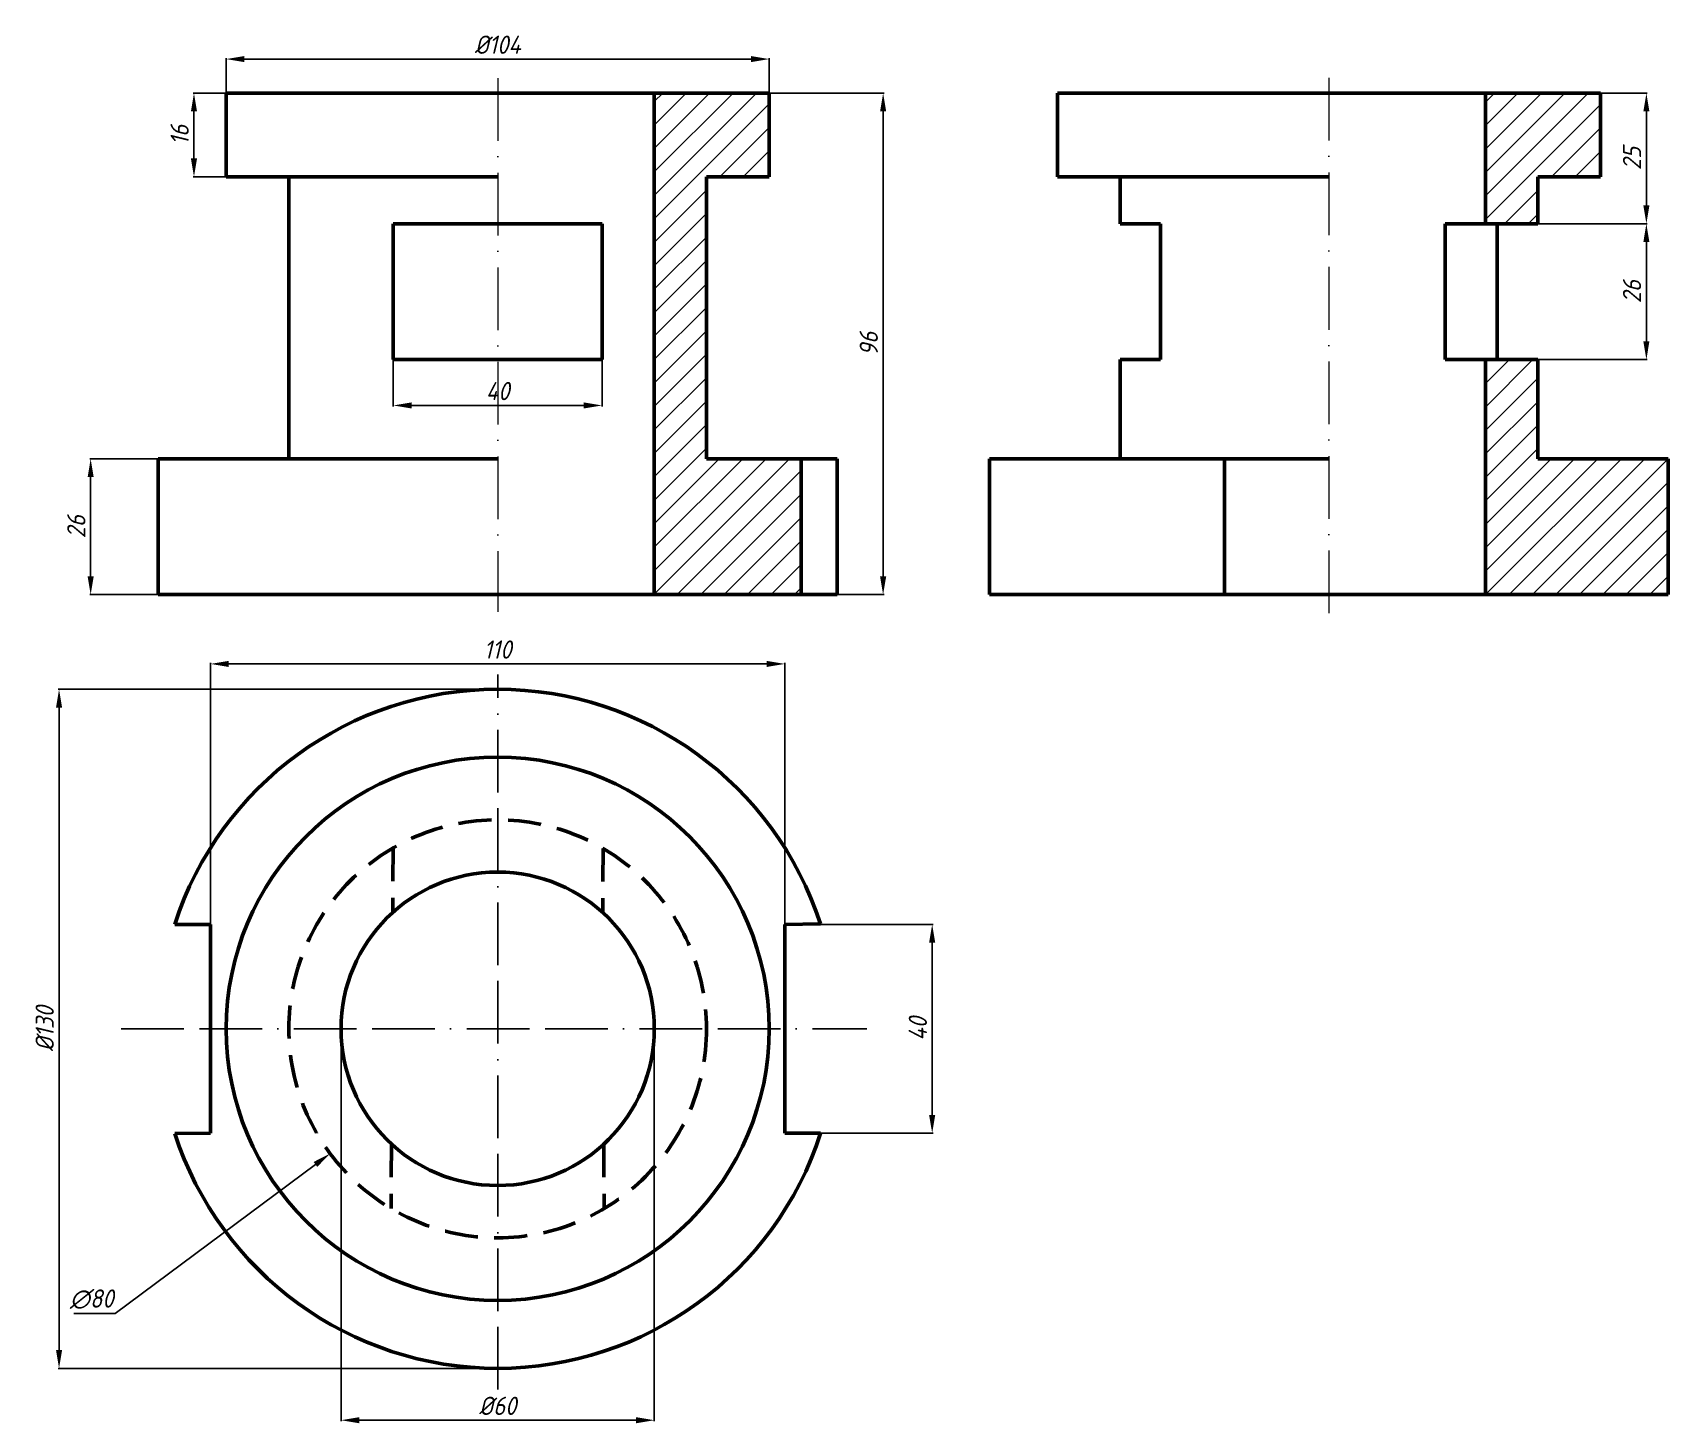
# Model space of a CAD drawing. Header units: millimetres. Extents: x 0 to 1653, y 0 to 1513.
# Drawn here: x 226.1 to 539.3, y 1246.9 to 1513.1 of the extents above; entities that cross this region are included whole.
import ezdxf

# ---------------------------------------------------------------- set-up
doc = ezdxf.new("R2010")
doc.units = ezdxf.units.MM
for name, pattern in [('ACAD_ISO10W100', [18, 12, -3, 0, -3]), ('ACAD_ISO11W100', [33, 12, -3, 12, -3, 0, -3]), ('штриховая2', [9.525, 6.35, -3.175])]:
    doc.linetypes.add(name, pattern=pattern)
doc.styles.get("Standard").update_dxf_attribs({"font": 'isocpeui.ttf', "width": 0.9})
doc.dimstyles.get("Standard").update_dxf_attribs({"dimtxt": 3.5, "dimasz": 3.5, "dimexe": 0.18, "dimexo": 0.0625, "dimgap": 1, "dimtad": 1, "dimtoh": 1, "dimdec": 0, "dimzin": 0, "dimdsep": 46, "dimtxsty": 'Standard', "dimcen": 2.5, "dimadec": 0, "dimazin": 0, "dimtfac": 1, "dimtdec": 0, "dimtofl": 0, "dimtmove": 0, "dimatfit": 3, "dimfxl": 1, "dimtolj": 1, "dimtzin": 0, "dimarcsym": 0})

# ---------------------------------------------------------------- blocks, each defined once
blk = doc.blocks.new('*D48')
at = {"color": 0, "lineweight": -2, "transparency": 16777216}
for p, q in [((312.65, 1322.39), (317.65, 1322.39)), ((315.15, 1319.89), (315.15, 1324.89)), ((241.88, 1267.89), (280.25, 1296.43)), ((233.95, 1267.89), (241.88, 1267.89))]:
    blk.add_line(p, q, dxfattribs=at)
at = {"color": 0, "lineweight": 15, "transparency": 16777216}
blk.add_solid([(279.9, 1296.9), (280.6, 1295.96), (283.06, 1298.52)], dxfattribs=at)
at = {"layer": 'DEFPOINTS', "color": 0, "lineweight": 15, "transparency": 16777216}
for p in [(347.25, 1346.27), (283.06, 1298.52)]:
    blk.add_point(p, dxfattribs=at)
at = {"color": 0, "transparency": 16777216, "insert": (237.41, 1270.64), "char_height": 3.5, "attachment_point": 5}
blk.add_mtext('\\A1;∅80', dxfattribs=at)
blk = doc.blocks.new('*D49')
at = {"color": 0, "lineweight": -2, "transparency": 16777216}
for p, q in [((370.21, 1342.39), (398.55, 1342.39)), ((398.37, 1338.89), (398.37, 1305.89)), ((370.28, 1302.39), (398.55, 1302.39))]:
    blk.add_line(p, q, dxfattribs=at)
at = {"color": 0, "lineweight": 15, "transparency": 16777216}
for points in [[(397.78, 1338.89), (398.95, 1338.89), (398.37, 1342.39)], [(397.78, 1305.89), (398.95, 1305.89), (398.37, 1302.39)]]:
    blk.add_solid(points, dxfattribs=at)
at = {"layer": 'DEFPOINTS', "color": 0, "lineweight": 15, "transparency": 16777216}
for p in [(370.15, 1342.39), (370.21, 1302.39), (398.37, 1302.39)]:
    blk.add_point(p, dxfattribs=at)
at = {"color": 0, "lineweight": 15, "transparency": 16777216, "insert": (395.62, 1322.39), "char_height": 3.5, "attachment_point": 5, "rotation": 90}
blk.add_mtext('\\A1;40', dxfattribs=at)
blk = doc.blocks.new('*D50')
at = {"color": 0, "lineweight": -2, "transparency": 16777216}
for p, q in [((260.15, 1322.46), (260.15, 1392.43)), ((263.65, 1392.25), (366.65, 1392.25)), ((370.15, 1322.46), (370.15, 1392.43))]:
    blk.add_line(p, q, dxfattribs=at)
at = {"color": 0, "lineweight": 15, "transparency": 16777216}
for points in [[(263.65, 1392.83), (263.65, 1391.66), (260.15, 1392.25)], [(366.65, 1392.83), (366.65, 1391.66), (370.15, 1392.25)]]:
    blk.add_solid(points, dxfattribs=at)
at = {"layer": 'DEFPOINTS', "color": 0, "lineweight": 15, "transparency": 16777216}
for p in [(370.15, 1392.25), (260.15, 1322.39), (370.15, 1322.39)]:
    blk.add_point(p, dxfattribs=at)
at = {"color": 0, "transparency": 16777216, "insert": (315.15, 1395), "char_height": 3.5, "attachment_point": 5}
blk.add_mtext('\\A1;110', dxfattribs=at)
blk = doc.blocks.new('*D51')
at = {"color": 0, "lineweight": -2, "transparency": 16777216}
for p, q in [((285.15, 1322.33), (285.15, 1247.28)), ((345.15, 1322.33), (345.15, 1247.28)), ((288.65, 1247.46), (341.65, 1247.46))]:
    blk.add_line(p, q, dxfattribs=at)
at = {"color": 0, "lineweight": 15, "transparency": 16777216}
for points in [[(288.65, 1248.04), (288.65, 1246.88), (285.15, 1247.46)], [(341.65, 1248.04), (341.65, 1246.88), (345.15, 1247.46)]]:
    blk.add_solid(points, dxfattribs=at)
at = {"layer": 'DEFPOINTS', "color": 0, "lineweight": 15, "transparency": 16777216}
for p in [(285.15, 1322.39), (345.15, 1322.39), (345.15, 1247.46)]:
    blk.add_point(p, dxfattribs=at)
at = {"color": 0, "transparency": 16777216, "insert": (315.15, 1250.21), "char_height": 3.5, "attachment_point": 5}
blk.add_mtext('\\A1;%%C60', dxfattribs=at)
blk = doc.blocks.new('*D52')
at = {"color": 0, "lineweight": -2, "transparency": 16777216}
for p, q in [((315.05, 1387.39), (230.97, 1387.39)), ((231.15, 1383.89), (231.15, 1260.89)), ((315.09, 1257.39), (230.97, 1257.39))]:
    blk.add_line(p, q, dxfattribs=at)
at = {"color": 0, "lineweight": 15, "transparency": 16777216}
for points in [[(230.57, 1383.89), (231.73, 1383.89), (231.15, 1387.39)], [(230.57, 1260.89), (231.73, 1260.89), (231.15, 1257.39)]]:
    blk.add_solid(points, dxfattribs=at)
at = {"layer": 'DEFPOINTS', "color": 0, "lineweight": 15, "transparency": 16777216}
for p in [(315.11, 1387.39), (231.15, 1257.39), (315.15, 1257.39)]:
    blk.add_point(p, dxfattribs=at)
at = {"color": 0, "transparency": 16777216, "insert": (228.4, 1322.39), "char_height": 3.5, "attachment_point": 5, "rotation": 90}
blk.add_mtext('\\A1;%%C130', dxfattribs=at)
blk = doc.blocks.new('*D53')
at = {"color": 0, "lineweight": -2, "transparency": 16777216}
for p, q in [((263.15, 1501.57), (263.15, 1508.22)), ((266.65, 1508.04), (363.65, 1508.04)), ((367.15, 1501.57), (367.15, 1508.22))]:
    blk.add_line(p, q, dxfattribs=at)
at = {"color": 0, "lineweight": 15, "transparency": 16777216}
for points in [[(266.65, 1508.62), (266.65, 1507.45), (263.15, 1508.04)], [(363.65, 1508.62), (363.65, 1507.45), (367.15, 1508.04)]]:
    blk.add_solid(points, dxfattribs=at)
at = {"layer": 'DEFPOINTS', "color": 0, "lineweight": 15, "transparency": 16777216}
for p in [(367.15, 1508.04), (263.15, 1501.51), (367.15, 1501.51)]:
    blk.add_point(p, dxfattribs=at)
at = {"color": 0, "transparency": 16777216, "insert": (315.15, 1510.79), "char_height": 3.5, "attachment_point": 5}
blk.add_mtext('\\A1;%%C104', dxfattribs=at)
blk = doc.blocks.new('*D54')
at = {"color": 0, "lineweight": -2, "transparency": 16777216}
for p, q in [((295.15, 1450.45), (295.15, 1441.55)), ((335.15, 1450.45), (335.15, 1441.55)), ((298.65, 1441.73), (331.65, 1441.73))]:
    blk.add_line(p, q, dxfattribs=at)
at = {"color": 0, "lineweight": 15, "transparency": 16777216}
for points in [[(298.65, 1442.31), (298.65, 1441.15), (295.15, 1441.73)], [(331.65, 1442.31), (331.65, 1441.15), (335.15, 1441.73)]]:
    blk.add_solid(points, dxfattribs=at)
at = {"layer": 'DEFPOINTS', "color": 0, "lineweight": 15, "transparency": 16777216}
for p in [(295.15, 1450.51), (335.15, 1450.51), (335.15, 1441.73)]:
    blk.add_point(p, dxfattribs=at)
at = {"color": 0, "transparency": 16777216, "insert": (315.15, 1444.48), "char_height": 3.5, "attachment_point": 5}
blk.add_mtext('\\A1;40', dxfattribs=at)
blk = doc.blocks.new('*D55')
at = {"color": 0, "lineweight": -2, "transparency": 16777216}
for p, q in [((250.09, 1431.51), (237.02, 1431.51)), ((237.2, 1428.01), (237.2, 1409.01)), ((250.09, 1405.51), (237.02, 1405.51))]:
    blk.add_line(p, q, dxfattribs=at)
at = {"color": 0, "lineweight": 15, "transparency": 16777216}
for points in [[(236.62, 1428.01), (237.78, 1428.01), (237.2, 1431.51)], [(236.62, 1409.01), (237.78, 1409.01), (237.2, 1405.51)]]:
    blk.add_solid(points, dxfattribs=at)
at = {"layer": 'DEFPOINTS', "color": 0, "lineweight": 15, "transparency": 16777216}
for p in [(250.15, 1431.51), (237.2, 1405.51), (250.15, 1405.51)]:
    blk.add_point(p, dxfattribs=at)
at = {"color": 0, "transparency": 16777216, "insert": (234.45, 1418.51), "char_height": 3.5, "attachment_point": 5, "rotation": 90}
blk.add_mtext('\\A1;26', dxfattribs=at)
blk = doc.blocks.new('*D56')
at = {"color": 0, "lineweight": -2, "transparency": 16777216}
for p, q in [((514.41, 1476.51), (535.33, 1476.51)), ((535.15, 1473.01), (535.15, 1454.01)), ((514.41, 1450.51), (535.33, 1450.51))]:
    blk.add_line(p, q, dxfattribs=at)
at = {"color": 0, "lineweight": 15, "transparency": 16777216}
for points in [[(534.57, 1473.01), (535.73, 1473.01), (535.15, 1476.51)], [(534.57, 1454.01), (535.73, 1454.01), (535.15, 1450.51)]]:
    blk.add_solid(points, dxfattribs=at)
at = {"layer": 'DEFPOINTS', "color": 0, "lineweight": 15, "transparency": 16777216}
for p in [(514.35, 1476.51), (514.35, 1450.51), (535.15, 1450.51)]:
    blk.add_point(p, dxfattribs=at)
at = {"color": 0, "transparency": 16777216, "insert": (532.4, 1463.51), "char_height": 3.5, "attachment_point": 5, "rotation": 90}
blk.add_mtext('\\A1;26', dxfattribs=at)
blk = doc.blocks.new('*D57')
at = {"color": 0, "lineweight": -2, "transparency": 16777216}
for p, q in [((526.41, 1501.51), (535.33, 1501.51)), ((535.15, 1480.01), (535.15, 1498.01)), ((514.41, 1476.51), (535.33, 1476.51))]:
    blk.add_line(p, q, dxfattribs=at)
at = {"color": 0, "lineweight": 15, "transparency": 16777216}
for points in [[(534.57, 1498.01), (535.73, 1498.01), (535.15, 1501.51)], [(534.57, 1480.01), (535.73, 1480.01), (535.15, 1476.51)]]:
    blk.add_solid(points, dxfattribs=at)
at = {"layer": 'DEFPOINTS', "color": 0, "lineweight": 15, "transparency": 16777216}
for p in [(526.35, 1501.51), (535.15, 1501.51), (514.35, 1476.51)]:
    blk.add_point(p, dxfattribs=at)
at = {"color": 0, "transparency": 16777216, "insert": (532.4, 1489.01), "char_height": 3.5, "attachment_point": 5, "rotation": 90}
blk.add_mtext('\\A1;25', dxfattribs=at)
blk = doc.blocks.new('*D58')
at = {"color": 0, "lineweight": -2, "transparency": 16777216}
for p, q in [((263.09, 1501.51), (256.81, 1501.51)), ((256.99, 1498.01), (256.99, 1489.01)), ((263.09, 1485.51), (256.81, 1485.51))]:
    blk.add_line(p, q, dxfattribs=at)
at = {"color": 0, "lineweight": 15, "transparency": 16777216}
for points in [[(256.4, 1498.01), (257.57, 1498.01), (256.99, 1501.51)], [(256.4, 1489.01), (257.57, 1489.01), (256.99, 1485.51)]]:
    blk.add_solid(points, dxfattribs=at)
at = {"layer": 'DEFPOINTS', "color": 0, "lineweight": 15, "transparency": 16777216}
for p in [(263.15, 1501.51), (256.99, 1485.51), (263.15, 1485.51)]:
    blk.add_point(p, dxfattribs=at)
at = {"color": 0, "transparency": 16777216, "insert": (254.24, 1493.51), "char_height": 3.5, "attachment_point": 5, "rotation": 90}
blk.add_mtext('\\A1;16', dxfattribs=at)
blk = doc.blocks.new('*D59')
at = {"color": 0, "lineweight": -2, "transparency": 16777216}
for p, q in [((367.21, 1501.51), (389.15, 1501.51)), ((388.97, 1498.01), (388.97, 1409.01)), ((380.21, 1405.51), (389.15, 1405.51))]:
    blk.add_line(p, q, dxfattribs=at)
at = {"color": 0, "lineweight": 15, "transparency": 16777216}
for points in [[(388.39, 1498.01), (389.56, 1498.01), (388.97, 1501.51)], [(388.39, 1409.01), (389.56, 1409.01), (388.97, 1405.51)]]:
    blk.add_solid(points, dxfattribs=at)
at = {"layer": 'DEFPOINTS', "color": 0, "lineweight": 15, "transparency": 16777216}
for p in [(367.15, 1501.51), (380.15, 1405.51), (388.97, 1405.51)]:
    blk.add_point(p, dxfattribs=at)
at = {"color": 0, "transparency": 16777216, "insert": (386.22, 1453.51), "char_height": 3.5, "attachment_point": 5, "rotation": 90}
blk.add_mtext('\\A1;96', dxfattribs=at)

msp = doc.modelspace()

# ---------------------------------------------------------------- hatches: boundary and pattern name
h = msp.add_hatch()
h.set_pattern_fill('ANSI31', color=256)
h.set_pattern_definition([(45, (-493.2875, 140.5998), (-2.245064, 2.245064), [])])
h.paths.add_polyline_path([(355.152, 1485.509), (367.152, 1485.509), (367.152, 1501.509), (345.152, 1501.509), (345.152, 1405.509), (373.298, 1405.509), (373.298, 1431.509), (355.152, 1431.509)])
h = msp.add_hatch()
h.set_pattern_fill('ANSI31', color=256)
h.set_pattern_definition([(45, (-597.5914, 137.427), (-2.245064, 2.245064), [])])
h.paths.add_polyline_path([(504.345, 1501.509), (504.345, 1476.509), (514.345, 1476.509), (514.345, 1485.509), (526.345, 1485.509), (526.345, 1501.509)])
h.paths.add_polyline_path([(514.345, 1431.509), (514.345, 1450.509), (504.345, 1450.509), (504.345, 1405.509), (539.345, 1405.509), (539.345, 1431.509)])

# ---------------------------------------------------------------- linework, layer by layer
at = {"linetype": 'ACAD_ISO10W100', "lineweight": 15}
for p, q in [((315.152, 1504.36), (315.152, 1402.214)), ((474.345, 1504.437), (474.345, 1400.971))]:
    msp.add_line(p, q, dxfattribs=at)
at = {"lineweight": 50}
for p, q in [((263.152, 1485.509), (263.152, 1501.509)), ((263.152, 1501.509), (367.152, 1501.509)), ((345.152, 1501.509), (345.152, 1405.509)), ((367.152, 1485.509), (367.152, 1501.509)), ((422.345, 1485.509), (422.345, 1501.509)), ((422.345, 1501.509), (526.345, 1501.509)), ((504.345, 1476.509), (504.345, 1501.509)), ((526.345, 1485.509), (526.345, 1501.509)), ((275.152, 1485.509), (263.152, 1485.509)), ((275.152, 1431.509), (275.152, 1485.509)), ((275.152, 1485.509), (315.152, 1485.509)), ((355.152, 1431.509), (355.152, 1485.509)), ((355.152, 1485.509), (367.152, 1485.509)), ((434.345, 1485.509), (422.345, 1485.509)), ((434.345, 1485.509), (474.345, 1485.509)), ((434.345, 1476.509), (434.345, 1485.509)), ((514.345, 1485.509), (526.345, 1485.509)), ((514.345, 1485.509), (514.345, 1476.509)), ((315.152, 1476.509), (295.152, 1476.509)), ((295.152, 1476.509), (295.152, 1450.509)), ((315.152, 1476.509), (315.152, 1476.509)), ((315.152, 1476.509), (335.152, 1476.509)), ((335.152, 1476.509), (335.152, 1450.509)), ((442.105, 1476.509), (434.345, 1476.509)), ((442.105, 1476.509), (442.105, 1450.509)), ((496.586, 1476.509), (496.586, 1450.509)), ((506.586, 1476.509), (496.586, 1476.509)), ((504.345, 1476.509), (514.345, 1476.509)), ((506.586, 1450.509), (506.586, 1476.509)), ((295.152, 1450.509), (315.152, 1450.509)), ((335.152, 1450.509), (315.152, 1450.509)), ((434.345, 1431.509), (434.345, 1450.509)), ((442.105, 1450.509), (434.345, 1450.509)), ((506.586, 1450.509), (496.586, 1450.509)), ((504.345, 1405.509), (504.345, 1450.509)), ((504.345, 1450.509), (514.345, 1450.509)), ((514.345, 1431.509), (514.345, 1450.509)), ((250.152, 1405.509), (250.152, 1431.509)), ((250.152, 1431.509), (275.152, 1431.509)), ((275.152, 1431.509), (315.152, 1431.509)), ((380.152, 1431.509), (355.152, 1431.509)), ((373.298, 1405.509), (373.298, 1431.509)), ((380.152, 1405.509), (380.152, 1431.509)), ((409.345, 1405.509), (409.345, 1431.509)), ((409.345, 1431.509), (434.345, 1431.509)), ((434.345, 1431.509), (454.345, 1431.509)), ((454.345, 1405.509), (454.345, 1431.509)), ((454.345, 1431.509), (474.345, 1431.509)), ((539.345, 1431.509), (514.345, 1431.509)), ((539.345, 1405.509), (539.345, 1431.509)), ((250.152, 1405.509), (380.152, 1405.509)), ((409.345, 1405.509), (539.345, 1405.509)), ((474.345, 1405.509), (454.345, 1405.509)), ((260.152, 1342.394), (253.303, 1342.385)), ((260.152, 1322.394), (260.152, 1342.394)), ((370.152, 1342.394), (376.976, 1342.465)), ((370.152, 1322.394), (370.152, 1342.394)), ((260.152, 1322.394), (260.152, 1302.394)), ((370.152, 1322.394), (370.152, 1302.394)), ((260.152, 1302.394), (253.315, 1302.367)), ((370.152, 1302.394), (377.002, 1302.405))]:
    msp.add_line(p, q, dxfattribs=at)
at = {"linetype": 'ACAD_ISO11W100'}
for p, q in [((315.152, 1253.352), (315.152, 1390.23)), ((243.035, 1322.394), (385.823, 1322.394))]:
    msp.add_line(p, q, dxfattribs=at)
at = {"linetype": 'штриховая2', "lineweight": 50}
for p, q in [((295.108, 1357.01), (295.062, 1344.71)), ((335.344, 1356.924), (335.297, 1344.56)), ((294.823, 1300.333), (294.745, 1287.992)), ((335.483, 1300.334), (335.535, 1287.977))]:
    msp.add_line(p, q, dxfattribs=at)
at = {"lineweight": 50}
for radius in [52, 30]:
    msp.add_circle((315.152, 1322.394), radius, dxfattribs=at)
at = {"linetype": 'штриховая2', "lineweight": 50}
msp.add_circle((315.152, 1322.394), 40, dxfattribs=at)
at = {"lineweight": 50}
for start, end in [(17.98588, 162.08858), (197.94533, 342.08943)]:
    msp.add_arc((315.152, 1322.394), 65, start, end, dxfattribs=at)

# ---------------------------------------------------------------- dimensions: what is measured, and where the dimension line sits
for base, p1, p2, picture, middle in [((367.152, 1508.038), (263.152, 1501.509), (367.152, 1501.509), '*D53', (315.152, 1508.038)), ((345.152, 1247.46), (285.152, 1322.394), (345.152, 1322.394), '*D51', (315.152, 1247.46))]:
    dim = msp.add_linear_dim(base=base, p1=p1, p2=p2, text='%%C<>', dimstyle='Standard')
    dim.commit()
    dim.dimension.update_dxf_attribs({"geometry": picture, "text_midpoint": middle, "dimtype": 160})
for base, p1, p2, picture, middle in [((256.988, 1485.509), (263.152, 1501.509), (263.152, 1485.509), '*D58', (254.238, 1493.509)), ((388.972, 1405.509), (367.152, 1501.509), (380.152, 1405.509), '*D59', (386.222, 1453.509)), ((535.151, 1501.509), (514.345, 1476.509), (526.345, 1501.509), '*D57', (532.401, 1489.009)), ((535.151, 1450.509), (514.345, 1476.509), (514.345, 1450.509), '*D56', (532.401, 1463.509)), ((237.202, 1405.509), (250.152, 1431.509), (250.152, 1405.509), '*D55', (234.452, 1418.509))]:
    dim = msp.add_linear_dim(base=base, p1=p1, p2=p2, angle=90, dimstyle='Standard')
    dim.commit()
    dim.dimension.update_dxf_attribs({"geometry": picture, "text_midpoint": middle})
for base, p1, p2, picture, middle in [((335.152, 1441.732), (295.152, 1450.509), (335.152, 1450.509), '*D54', (315.152, 1444.482)), ((370.152, 1392.248), (260.152, 1322.394), (370.152, 1322.394), '*D50', (315.152, 1394.998))]:
    dim = msp.add_linear_dim(base=base, p1=p1, p2=p2, dimstyle='Standard')
    dim.commit()
    dim.dimension.update_dxf_attribs({"geometry": picture, "text_midpoint": middle})
dim = msp.add_linear_dim(base=(231.148, 1257.394), p1=(315.11, 1387.394), p2=(315.152, 1257.394), angle=90, text='%%C<>', dimstyle='Standard')
dim.commit()
dim.dimension.update_dxf_attribs({"geometry": '*D52', "text_midpoint": (228.398, 1322.394)})
dim = msp.add_diameter_dim_2p(p1=(347.247, 1346.268), p2=(283.058, 1298.521), dimstyle='Standard')
dim.commit()
dim.dimension.update_dxf_attribs({"geometry": '*D48', "text_midpoint": (237.413, 1267.888), "dimtype": 163})
at = {"lineweight": 15}
dim = msp.add_linear_dim(base=(398.367, 1302.395), p1=(370.152, 1342.394), p2=(370.213, 1302.395), angle=90, dimstyle='Standard', dxfattribs=at)
dim.commit()
dim.dimension.update_dxf_attribs({"geometry": '*D49', "text_midpoint": (395.617, 1322.395)})

doc.saveas('drawing.dxf')
